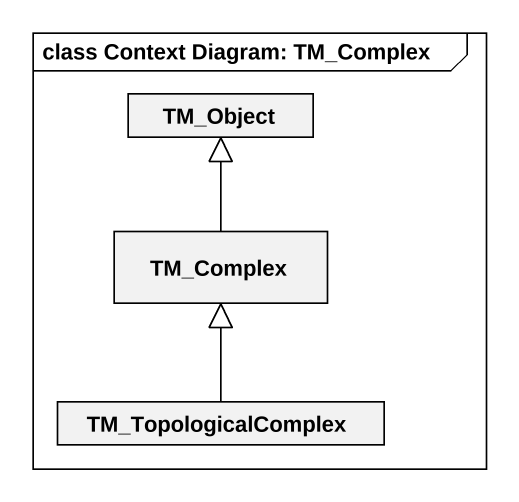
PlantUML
@startuml
mainframe class Context Diagram: TM_Complex
hide circle
hide empty members
class TM_Object
class TM_Complex
class TM_TopologicalComplex
TM_Complex -up-|> TM_Object
TM_TopologicalComplex -up-|> TM_Complex
@enduml
